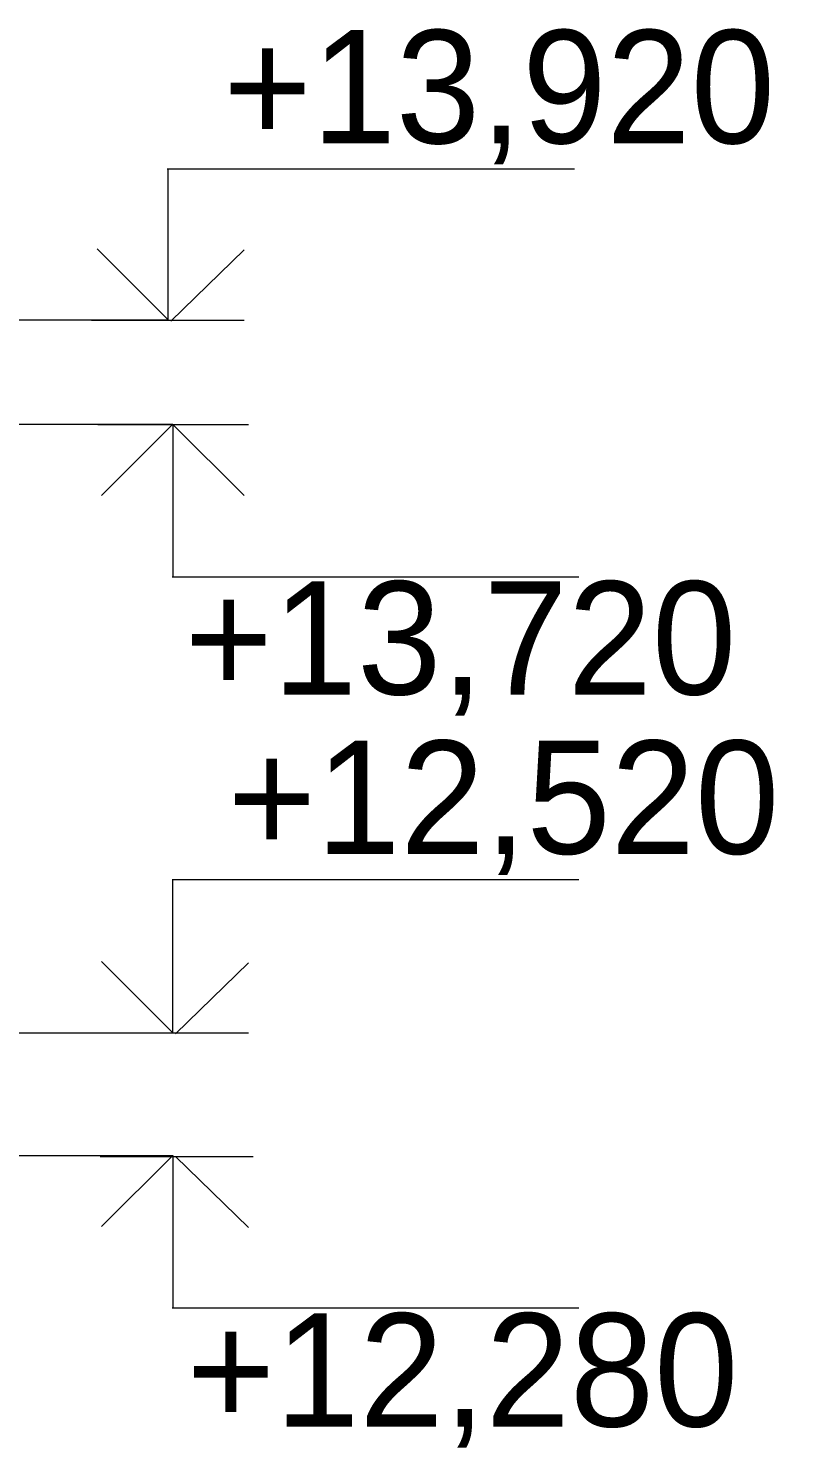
# Model space of a CAD drawing. Header units: millimetres. Extents: x -135211 to 49383, y -8033 to 228499.
# Drawn here: x 506 to 2028, y 18548 to 21338 of the extents above; entities that cross this region are included whole.
import ezdxf

# ---------------------------------------------------------------- set-up
doc = ezdxf.new("R2010")
doc.units = ezdxf.units.MM
doc.layers.add('PDF _Геометрия', color=7, linetype='Continuous', true_color=0x1d1d1d)
doc.layers.add('PDF _Текст', color=7, linetype='Continuous')

msp = doc.modelspace()

# ---------------------------------------------------------------- linework, layer by layer
at = {"layer": 'PDF _Геометрия', "color": 7, "lineweight": 9}
for points in [[(268.5975819510641, 20764.98972661395), (780.7109278491698, 20764.98972661395), (780.7109278491698, 21061.3242937191)], [(778.6984947886958, 21061.96132955888), (1579.14842784917, 21061.96132955888)], [(629.5003332290507, 20764.57669396665), (929.8695816953259, 20764.57669396665)], [(125.2554697683954, 20559.96218915524), (789.4849663107016, 20559.96218915524), (789.4849663107016, 20259.32927806859)], [(642.3696406854142, 20559.49372152307), (938.6436201568577, 20559.49372152307)], [(788.2441688214603, 20260.02741869573), (1587.922466310731, 20260.02741869573)], [(-293.9993084288726, 19363.68839095207), (789.4849663107016, 19363.68839095207), (789.4849663107016, 19664.23700716627)], [(788.2441688214603, 19664.94258872332), (1587.922466310731, 19664.94258872332)], [(638.2547243038425, 19363.29073904187), (938.6436201568577, 19363.29073904187)], [(-506.0912908514729, 19122.41057903436), (789.4849663107016, 19122.41057903436), (789.4849663107016, 18821.86196282016)], [(647.0091153786634, 19120.07789556169), (947.4176586183894, 19120.07789556169)], [(788.2441688214603, 18822.51076397267), (1587.922466310731, 18822.51076397267)]]:
    msp.add_lwpolyline(points, dxfattribs=at)
at = {"layer": 'PDF _Геометрия', "color": 7, "lineweight": 18}
for points in [[(780.7109278491698, 20764.98972661395), (640.9684859543922, 20904.73216850871)], [(785.8569283210672, 20762.84886306864), (929.8695816953259, 20902.58212695745)], [(789.4849663107016, 20559.96218915524), (649.7333735782886, 20420.21059642282)], [(789.9715755603684, 20559.66806792217), (929.8695816953259, 20419.93480403336)], [(789.4849663107016, 19363.68839095207), (649.7333735782886, 19503.35568881203)], [(794.621546802693, 19361.47841464977), (938.6436201568577, 19501.22081037049)], [(789.4849663107016, 19122.41057903436), (649.7333735782886, 18982.73926126094)], [(794.621546802693, 19120.18115825654), (938.6436201568577, 18980.51912685276)]]:
    msp.add_lwpolyline(points, dxfattribs=at)

# ---------------------------------------------------------------- texts
at = {"layer": 'PDF _Текст', "char_height": 222.6982147375235, "attachment_point": 4, "style": ''}
for s, insert in [('+13,920', (888.7274155792256, 21202.93978342677)), ('+13,720', (812.5321583824407, 20119.22653425263)), ('+12,520', (897.1935552677605, 19805.97075322384)), ('+12,280', (816.760921950161, 18679.93111188357))]:
    msp.add_mtext(s, dxfattribs=dict(at, insert=insert))

doc.saveas('drawing.dxf')
